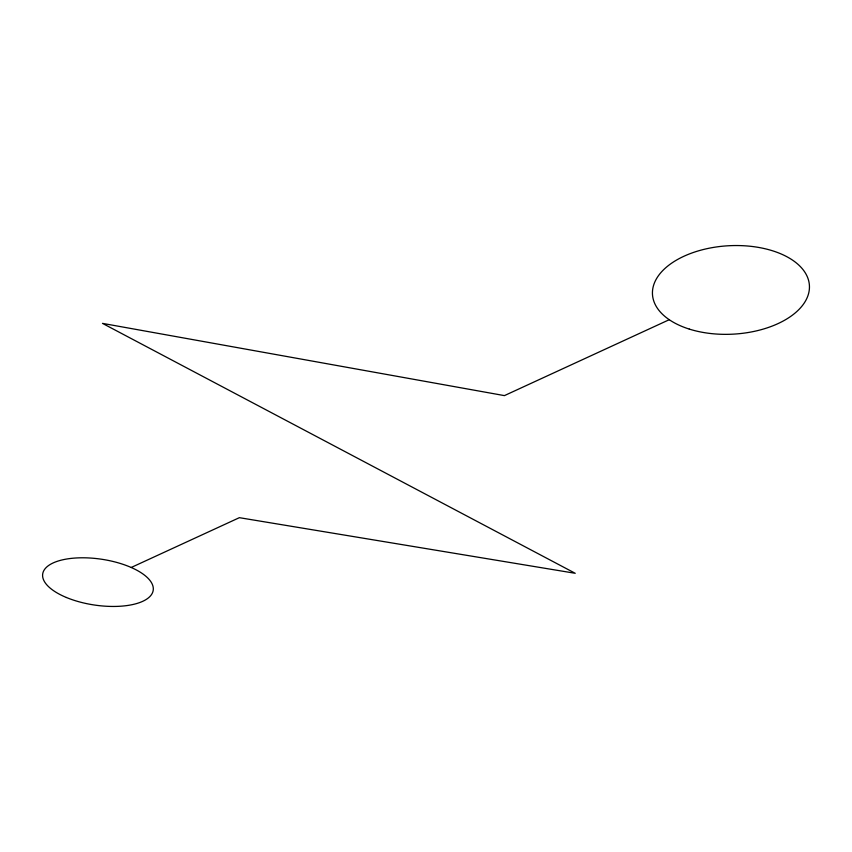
<?xml version="1.0" encoding="UTF-8"?>
<svg xmlns="http://www.w3.org/2000/svg" width="852" height="852" viewBox="0 0 852 852"><rect width="100%" height="100%" fill="white"/><g stroke="black" fill="none" stroke-linecap="round" stroke-linejoin="round"><path stroke-width="1.28" d="M131.229 567.475L239.369 517.675L575.228 573.3L102.485 323.377L504.416 395.616L669.257 319.702M66.413 597.497A55.859 23.174 8.4 0 0 153.126 590.745A55.859 23.174 8.4 0 0 74.294 558.103A55.859 23.174 8.4 0 0 66.413 597.497M689.3 329.096A78.597 44.261 -3.2 0 0 809.4 288.572A78.597 44.261 -3.2 0 0 694.103 252.224A78.597 44.261 -3.2 0 0 689.3 329.096"/></g></svg>
